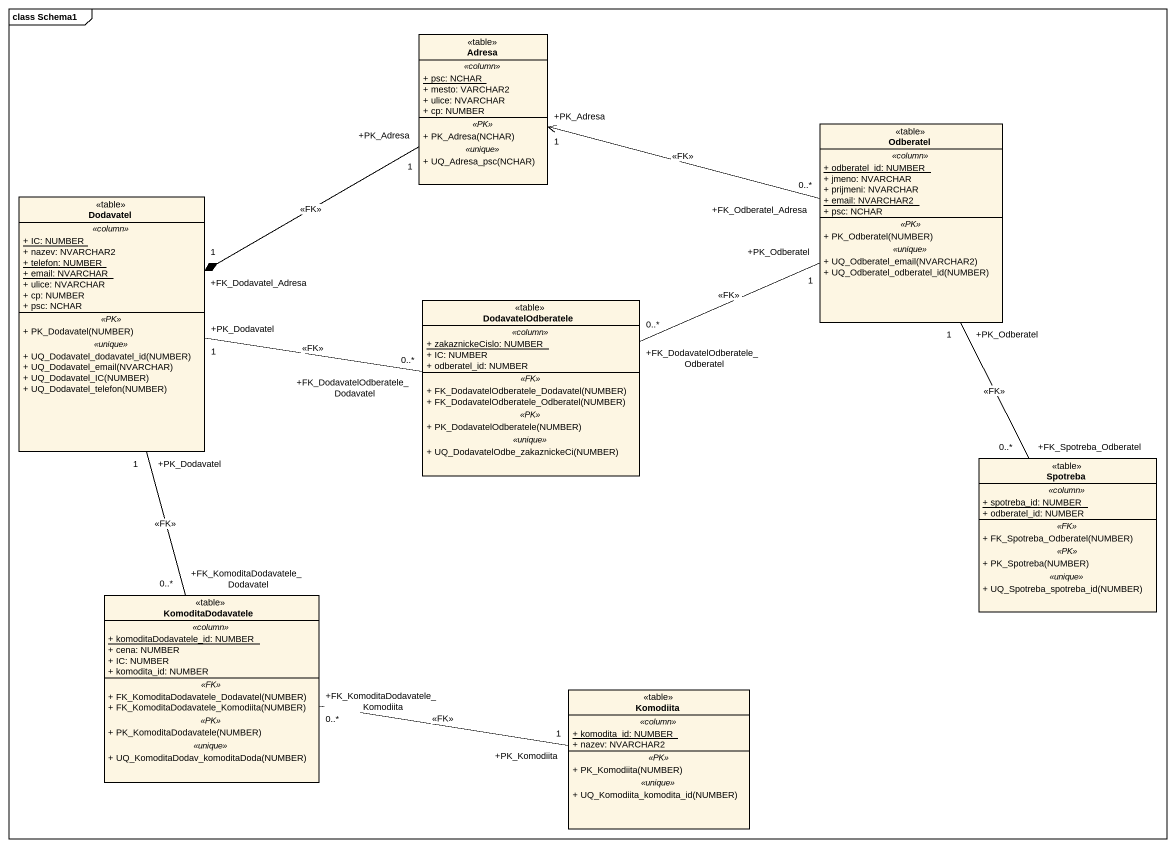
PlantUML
@startuml
mainframe class Schema1
hide circle
hide empty members
skinparam classAttributeIconSize 0
class Adresa <<table>> {
  .. <<column>> ..
  {static} + psc: NCHAR
  + mesto: VARCHAR2
  + ulice: NVARCHAR
  + cp: NUMBER
  .. <<PK>> ..
  + PK_Adresa(NCHAR)
  .. <<unique>> ..
  + UQ_Adresa_psc(NCHAR)
}
class Odberatel <<table>> {
  .. <<column>> ..
  {static} + odberatel_id: NUMBER
  + jmeno: NVARCHAR
  + prijmeni: NVARCHAR
  {static} + email: NVARCHAR2
  + psc: NCHAR
  .. <<PK>> ..
  + PK_Odberatel(NUMBER)
  .. <<unique>> ..
  + UQ_Odberatel_email(NVARCHAR2)
  + UQ_Odberatel_odberatel_id(NUMBER)
}
class Dodavatel <<table>> {
  .. <<column>> ..
  {static} + IC: NUMBER
  + nazev: NVARCHAR2
  {static} + telefon: NUMBER
  {static} + email: NVARCHAR
  + ulice: NVARCHAR
  + cp: NUMBER
  + psc: NCHAR
  .. <<PK>> ..
  + PK_Dodavatel(NUMBER)
  .. <<unique>> ..
  + UQ_Dodavatel_dodavatel_id(NUMBER)
  + UQ_Dodavatel_email(NVARCHAR)
  + UQ_Dodavatel_IC(NUMBER)
  + UQ_Dodavatel_telefon(NUMBER)
}
class DodavatelOdberatele <<table>> {
  .. <<column>> ..
  {static} + zakaznickeCislo: NUMBER
  + IC: NUMBER
  + odberatel_id: NUMBER
  .. <<FK>> ..
  + FK_DodavatelOdberatele_Dodavatel(NUMBER)
  + FK_DodavatelOdberatele_Odberatel(NUMBER)
  .. <<PK>> ..
  + PK_DodavatelOdberatele(NUMBER)
  .. <<unique>> ..
  + UQ_DodavatelOdbe_zakaznickeCi(NUMBER)
}
class Spotreba <<table>> {
  .. <<column>> ..
  {static} + spotreba_id: NUMBER
  + odberatel_id: NUMBER
  .. <<FK>> ..
  + FK_Spotreba_Odberatel(NUMBER)
  .. <<PK>> ..
  + PK_Spotreba(NUMBER)
  .. <<unique>> ..
  + UQ_Spotreba_spotreba_id(NUMBER)
}
class KomoditaDodavatele <<table>> {
  .. <<column>> ..
  {static} + komoditaDodavatele_id: NUMBER
  + cena: NUMBER
  + IC: NUMBER
  + komodita_id: NUMBER
  .. <<FK>> ..
  + FK_KomoditaDodavatele_Dodavatel(NUMBER)
  + FK_KomoditaDodavatele_Komodiita(NUMBER)
  .. <<PK>> ..
  + PK_KomoditaDodavatele(NUMBER)
  .. <<unique>> ..
  + UQ_KomoditaDodav_komoditaDoda(NUMBER)
}
class Komodiita <<table>> {
  .. <<column>> ..
  {static} + komodita_id: NUMBER
  + nazev: NVARCHAR2
  .. <<PK>> ..
  + PK_Komodiita(NUMBER)
  .. <<unique>> ..
  + UQ_Komodiita_komodita_id(NUMBER)
}
Odberatel "+FK_Odberatel_Adresa\n0..*" -left-> "+PK_Adresa\n1" Adresa : <<FK>>
Dodavatel "+FK_Dodavatel_Adresa\n1" *-right- "+PK_Adresa\n1" Adresa : <<FK>>
DodavatelOdberatele "+FK_DodavatelOdberatele_Odberatel\n0..*" -right- "+PK_Odberatel\n1" Odberatel : <<FK>>
DodavatelOdberatele "+FK_DodavatelOdberatele_Dodavatel\n0..*" -left- "+PK_Dodavatel\n1" Dodavatel : <<FK>>
Spotreba "+FK_Spotreba_Odberatel\n0..*" -up- "+PK_Odberatel\n1" Odberatel : <<FK>>
KomoditaDodavatele "+FK_KomoditaDodavatele_Dodavatel\n0..*" -up- "+PK_Dodavatel\n1" Dodavatel : <<FK>>
KomoditaDodavatele "+FK_KomoditaDodavatele_Komodiita\n0..*" -right- "+PK_Komodiita\n1" Komodiita : <<FK>>
@enduml
